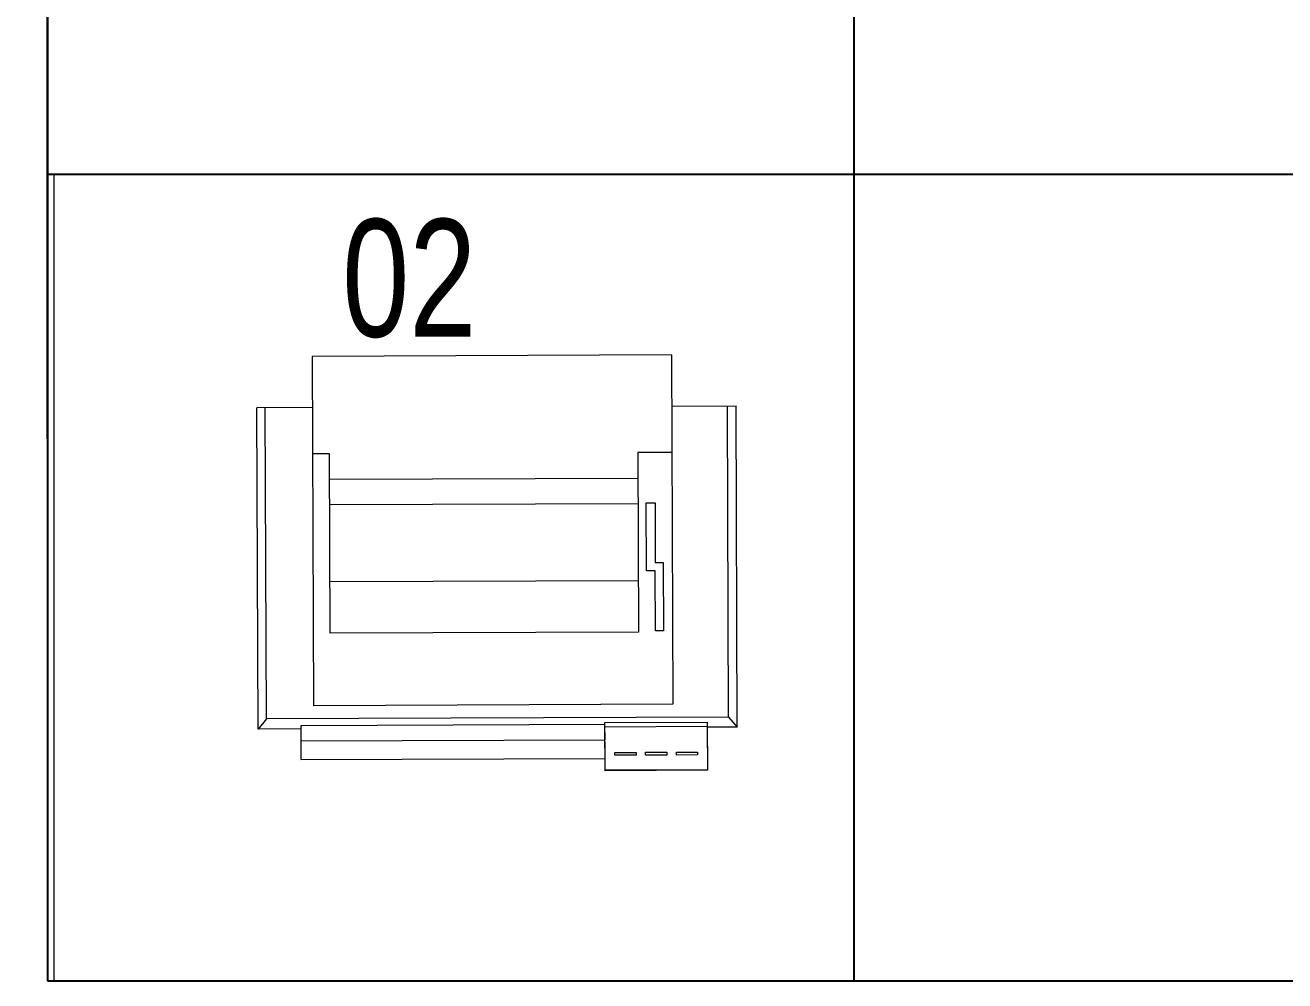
# Model space of a CAD drawing. Extents: x -560814 to 57327, y -29287 to 19916.
# Drawn here: x 39459 to 40396, y 2360 to 3071 of the extents above; entities that cross this region are included whole.
import ezdxf

# ---------------------------------------------------------------- set-up
doc = ezdxf.new("R2010")
doc.units = 0
doc.header["$LTSCALE"] = 0.25
doc.linetypes.add('DASHDOT', pattern=[25.4, 12.7, -6.35, 0, -6.35])
for name, color, linetype, lineweight in [('01-First Floor$0$72_EGR_EQP_TAG', 142, 'Continuous', 5), ('01-First Floor$0$LOADING', 253, 'Continuous', 5), ('01-First Floor$0$Walls', 251, 'Continuous', 5), ('E-LITE-CLNG-CNDT', 6, 'DASHDOT', 35), ('T-DATA-DIM', 251, 'DASHDOT', 25)]:
    doc.layers.add(name, color=color, linetype=linetype, lineweight=lineweight)
doc.layers.add('01-First Floor$0$FALSE CEILING', color=251, linetype='Continuous')
doc.styles.add('01-First Floor$0$X3G_ENTITY_257CFD', font='swisscl.ttf', dxfattribs={"height": 200})
doc.styles.add('DC_SIMPLEX', font='SIMPLEX.shx', dxfattribs={"width": 0.7})
doc.dimstyles.new('DevCad-MM', dxfattribs={"dimscale": 0.01, "dimtxt": 2, "dimasz": 2, "dimexe": 1, "dimexo": 1, "dimgap": 0.6, "dimtad": 1, "dimdec": 0, "dimrnd": 10, "dimzin": 1, "dimdsep": 46, "dimtxsty": 'DC_SIMPLEX', "dimblk1": 'OBLIQUE', "dimblk2": 'OBLIQUE', "dimsah": 1, "dimcen": 3, "dimclrd": 256, "dimclre": 256, "dimclrt": 45, "dimadec": 0, "dimazin": 0, "dimtfac": 1, "dimtdec": 0, "dimtix": 1, "dimtmove": 2, "dimatfit": 2, "dimldrblk": 'OBLIQUE', "dimfxl": 1, "dimtolj": 1, "dimtzin": 0, "dimarcsym": 0})

# ---------------------------------------------------------------- blocks, each defined once
blk = doc.blocks.new('01-First Floor$0$GF21046B-P')
at = {"color": 0}
blk.add_lwpolyline([(0, 0), (1, 0), (1, 0.6), (0, 0.6)], close=True, dxfattribs=at)
blk = doc.blocks.new('01-First Floor$0$ITPPLT2C-P')
at = {"color": 0}
for p, q in [((0.02286, 0.03177), (0.26184, 0.03177)), ((0.03041, 0.02557), (0.02286, 0.03177)), ((0.02286, 0), (0.02286, 0.03177)), ((0.26184, -0.00959), (0.26184, 0.03177)), ((0.03041, -0.31823), (0.03041, 0.02557)), ((0.03041, 0.02557), (0.26184, 0.02557)), ((0, 0), (0, -0.22622)), ((0.02518, 0), (0, 0)), ((0.01395, 0), (0.01395, -0.22622)), ((0.02518, 0), (0.01395, 0)), ((0.02518, -0.22622), (0.02518, 0)), ((0.0401, -0.27688), (0.0401, -0.00959)), ((0.3, -0.00959), (0.0401, -0.00959)), ((0.22741, -0.02218), (0.22741, -0.00959)), ((0.3, -0.27688), (0.3, -0.00959)), ((0.09395, -0.2515), (0.09395, -0.02218)), ((0.09395, -0.02218), (0.22741, -0.02218)), ((0.13211, -0.2515), (0.13211, -0.02218)), ((0.18945, -0.2515), (0.18945, -0.02218)), ((0.20824, -0.2515), (0.20824, -0.02218)), ((-0.0091, -0.22622), (0.02673, -0.22622)), ((-0.0091, -0.30235), (-0.0091, -0.22622)), ((-0.00872, -0.22622), (0.02363, -0.22622)), ((-0.00872, -0.30235), (-0.00872, -0.22622)), ((0, -0.22622), (0.02518, -0.22622)), ((0.00232, -0.24947), (0.00232, -0.23339)), ((0.00232, -0.23339), (0.00446, -0.23339)), ((0.00446, -0.23339), (0.00446, -0.24947)), ((0.01395, -0.22622), (0.02518, -0.22622)), ((0.02363, -0.22622), (0.02363, -0.30235)), ((0.02673, -0.22622), (0.02673, -0.30235)), ((0.00446, -0.24947), (0.00232, -0.24947)), ((0.22741, -0.2515), (0.09395, -0.2515)), ((0.22741, -0.27688), (0.22741, -0.2515)), ((0.00232, -0.27213), (0.00232, -0.25625)), ((0.00232, -0.25625), (0.00446, -0.25625)), ((0.00446, -0.25625), (0.00446, -0.27213)), ((0.13947, -0.2575), (0.19003, -0.2575)), ((0.13947, -0.26409), (0.13947, -0.2575)), ((0.19003, -0.2575), (0.19003, -0.26409)), ((0.09472, -0.2701), (0.09472, -0.26409)), ((0.09472, -0.26409), (0.13947, -0.26409)), ((0.14567, -0.2701), (0.09472, -0.2701)), ((0.19003, -0.26409), (0.14567, -0.26409)), ((0.14567, -0.26409), (0.14567, -0.2701)), ((0.00446, -0.27213), (0.00232, -0.27213)), ((0.00232, -0.29499), (0.00232, -0.2793)), ((0.00232, -0.2793), (0.00446, -0.2793)), ((0.00446, -0.2793), (0.00446, -0.29499)), ((0.3, -0.27688), (0.0401, -0.27688)), ((0.26184, -0.27688), (0.26184, -0.32462)), ((0.00446, -0.29499), (0.00232, -0.29499)), ((0.02673, -0.30235), (-0.0091, -0.30235)), ((0.02363, -0.30235), (-0.00872, -0.30235)), ((0.02286, -0.32462), (0.02286, -0.30235)), ((0.03041, -0.31823), (0.02286, -0.32462)), ((0.03041, -0.31823), (0.26184, -0.31823)), ((0.02286, -0.32462), (0.26184, -0.32462))]:
    blk.add_line(p, q, dxfattribs=at)
blk = doc.blocks.new('01-First Floor')
at = {"layer": '01-First Floor$0$FALSE CEILING', "linetype": 'Continuous'}
for p, q in [((40076, 2360), (40076, 5435)), ((39476, 2960), (43476, 2960))]:
    blk.add_line(p, q, dxfattribs=at)
at = {"layer": '01-First Floor$0$FALSE CEILING'}
blk.add_lwpolyline([(39476, 2360), (43476, 2360), (43476, 5435), (39476, 5435)], close=True, dxfattribs=at)
at = {"layer": '01-First Floor$0$Walls'}
for p in [(39476, 5435), (43476, 2360)]:
    blk.add_line(p, (39476, 2360), dxfattribs=at)
at = {"layer": '01-First Floor$0$LOADING', "extrusion": (-1.59456e-16, 3.19512e-06, 1), "xscale": -1000.000000000004, "yscale": 1000.000000000007, "zscale": 1000.000000000006, "rotation": 180}
blk.add_blockref('01-First Floor$0$GF21046B-P', (39481, 2960, -0.1), dxfattribs=at)
at = {"layer": '01-First Floor$0$LOADING', "extrusion": (3.1951e-06, 1.23702e-08, -1), "xscale": -1000.000000000008, "yscale": 1000.000000000009, "zscale": 1000.000000000007, "rotation": 269.7781739466568}
blk.add_blockref('01-First Floor$0$ITPPLT2C-P', (-39664.59, 2524.55, 0.22), dxfattribs=at)
at = {"layer": '01-First Floor$0$72_EGR_EQP_TAG', "insert": (39745.16, 2926.68, -0.09), "char_height": 87.473, "attachment_point": 2, "style": '01-First Floor$0$X3G_ENTITY_257CFD'}
blk.add_mtext('02', dxfattribs=at)
blk = doc.blocks.new('_OBLIQUE')
at = {"color": 0, "linetype": 'ByBlock'}
blk.add_line((-0.5, -0.5), (0.5, 0.5), dxfattribs=at)
blk = doc.blocks.new('*D166')
at = {"layer": 'Defpoints', "color": 0, "linetype": 'Continuous', "transparency": 16777216}
for p in [(39476, 3350.7), (39476, 2663.09), (41031, 2663.09, -0.1)]:
    blk.add_point(p, dxfattribs=at)
at = {"layer": 'T-DATA-DIM', "linetype": 'Continuous', "lineweight": -2, "transparency": 16777216}
for p, q in [((39476, 2763.09), (39476, 3450.7)), ((41031, 2763.09), (41031, 3450.7)), ((41031, 3350.7), (39476, 3350.7))]:
    blk.add_line(p, q, dxfattribs=at)
at = {"layer": 'T-DATA-DIM', "linetype": 'Continuous', "lineweight": -2, "transparency": 16777216, "xscale": 200, "yscale": 200, "zscale": 200, "rotation": 180}
blk.add_blockref('_OBLIQUE', (39476, 3350.7), dxfattribs=at)
at = {"layer": 'T-DATA-DIM', "linetype": 'Continuous', "lineweight": -2, "transparency": 16777216, "xscale": 200, "yscale": 200, "zscale": 200}
blk.add_blockref('_OBLIQUE', (41031, 3350.7), dxfattribs=at)
at = {"layer": 'T-DATA-DIM', "color": 45, "linetype": 'Continuous', "transparency": 16777216, "insert": (40253.5, 3510.7), "char_height": 200, "attachment_point": 5, "style": 'DC_SIMPLEX'}
blk.add_mtext('\\A1;1560', dxfattribs=at)

msp = doc.modelspace()

# ---------------------------------------------------------------- block references
at = {"layer": 'E-LITE-CLNG-CNDT'}
msp.add_blockref('01-First Floor', (0, 0), dxfattribs=at)

# ---------------------------------------------------------------- dimensions: what is measured, and where the dimension line sits
at = {"layer": 'T-DATA-DIM', "linetype": 'Continuous'}
dim = msp.add_linear_dim(base=(39476, 3350.7), p1=(41031, 2663.09, -0.1), p2=(39476, 2663.09), dimstyle='DevCad-MM', dxfattribs=at)
dim.commit()
dim.dimension.update_dxf_attribs({"geometry": '*D166', "text_midpoint": (40253.5, 3510.7)})

doc.saveas('drawing.dxf')
